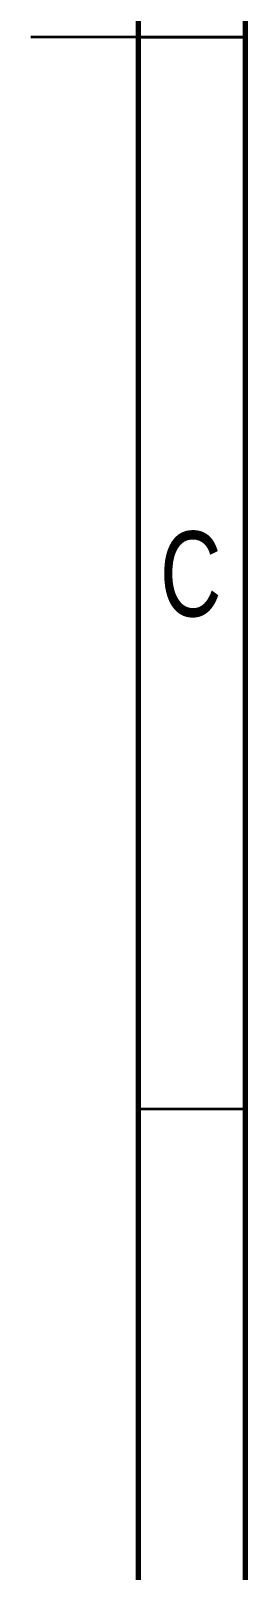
# Model space of a CAD drawing. Header units: millimetres. Extents: x 15 to 415, y 5 to 292.
# Drawn here: x 405 to 415, y 77 to 148.8 of the extents above; entities that cross this region are included whole.
import ezdxf

# ---------------------------------------------------------------- set-up
doc = ezdxf.new("R2010")
doc.units = ezdxf.units.MM
doc.styles.add('SLDTEXTSTYLE0', font='TXT', dxfattribs={"width": 0.75})

msp = doc.modelspace()

# ---------------------------------------------------------------- linework, layer by layer
at = {"color": 7, "linetype": 'Continuous', "lineweight": 70}
for p, q in [((415, 292), (415, 5)), ((410, 287), (410, 10))]:
    msp.add_line(p, q, dxfattribs=at)
at = {"color": 7, "linetype": 'Continuous', "lineweight": 35}
for p, q in [((415, 148.5), (405, 148.5)), ((410, 148.5), (415, 148.5)), ((410, 98.5), (415, 98.5))]:
    msp.add_line(p, q, dxfattribs=at)

# ---------------------------------------------------------------- texts
at = {"color": 7, "linetype": 'Continuous', "lineweight": 0, "insert": (412.4587, 125.4439), "char_height": 3.9688, "attachment_point": 2, "style": 'SLDTEXTSTYLE0'}
msp.add_mtext('C', dxfattribs=at)

doc.saveas('drawing.dxf')
